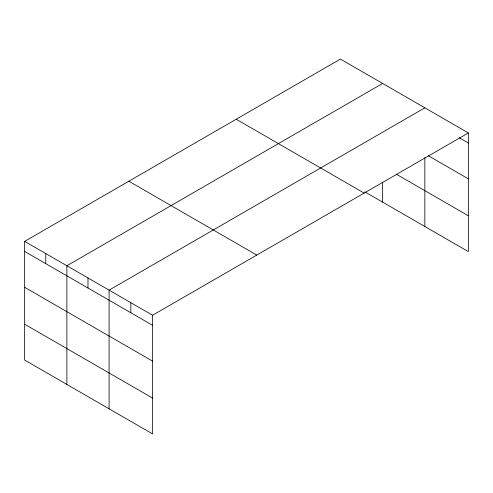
<?xml version="1.0" encoding="UTF-8"?>
<svg xmlns="http://www.w3.org/2000/svg" width="493" height="493" viewBox="0 0 493 493"><rect width="100%" height="100%" fill="white"/><g stroke="black" fill="none" stroke-linecap="round" stroke-linejoin="round"><path stroke-width="0.74" d="M24.65 241.379L152.583 315.243L152.583 433.926L24.65 360.063L24.65 241.379L340.416 59.074L468.35 132.937L468.35 251.621L364.82 191.845M382.636 83.453L66.869 265.758L66.869 384.435M424.849 107.825L109.089 290.13L109.089 408.808M152.583 315.243L468.35 132.937M459.125 137.676L468.35 143.007M428.146 155.634L468.35 178.848M396.489 174.288L468.35 215.774M236.215 119.238L364.148 193.102M128.852 181.221L256.785 255.084M24.65 251.448L152.583 325.312M24.65 287.29L152.583 361.153M24.65 324.215L152.583 398.079M424.849 157.581L424.849 226.503M382.636 181.966L382.636 202.13M130.836 302.69L130.836 312.753M87.976 277.941L87.976 288.011M45.757 253.568L45.757 263.632"/></g></svg>
